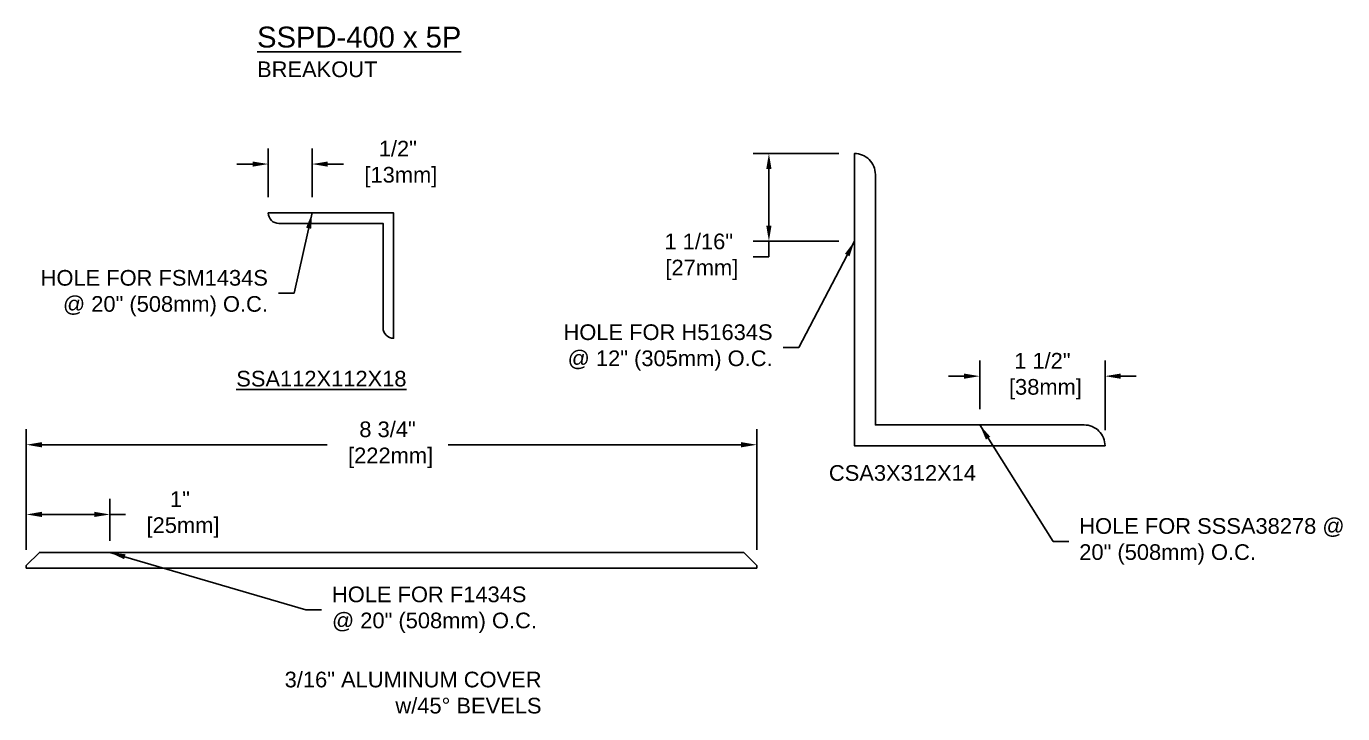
# Model space of a CAD drawing. Header units: inches. Extents: x 0.1 to 48.6, y -0.2 to 14.5.
# Drawn here: x 32.81 to 48.57, y 5.65 to 13.89 of the extents above; entities that cross this region are included whole.
import ezdxf

# ---------------------------------------------------------------- set-up
doc = ezdxf.new("R2010")
doc.units = ezdxf.units.IN
doc.header["$MEASUREMENT"] = 0
for name, color, linetype in [('Dimensions', 3, 'Continuous'), ('Metals', 7, 'Continuous'), ('Text', 2, 'Continuous')]:
    doc.layers.add(name, color=color, linetype=linetype)
doc.styles.add('ARIAL', font='arial.ttf')
doc.dimstyles.new('Arial', dxfattribs={"dimtxt": 0.1875, "dimasz": 0.1875, "dimexe": 0.1875, "dimexo": 0.1875, "dimgap": 0.1875, "dimtad": 0, "dimtih": 1, "dimtoh": 1, "dimdec": 4, "dimzin": 0, "dimdsep": 46, "dimlunit": 4, "dimtxsty": 'ARIAL', "dimcen": 0.1875, "dimadec": 0, "dimazin": 0, "dimtfac": 1, "dimtdec": 4, "dimtofl": 0, "dimtmove": 0, "dimatfit": 3, "dimfxl": 0, "dimfrac": 2, "dimtolj": 1, "dimtzin": 0, "dimarcsym": 0})

# ---------------------------------------------------------------- blocks, each defined once
blk = doc.blocks.new('SSA112X112X18')
blk.add_lwpolyline([(0, 0), (-1.5, 0), (-1.5, -1.5, 0.414214), (-1.375, -1.375), (-1.375, -0.125), (-0.125, -0.125, 0.414214)], format="xyb", close=True)
blk = doc.blocks.new('*D20')
at = {"layer": 'Defpoints', "color": 0}
for p in [(44.225, 9.696), (44.225, 9.112), (45.725, 8.862)]:
    blk.add_point(p, dxfattribs=at)
at = {"layer": 'Dimensions', "color": 0, "lineweight": -2}
for p, q in [((44.225, 9.3), (44.225, 9.884)), ((45.725, 9.05), (45.725, 9.884)), ((44.037, 9.696), (43.85, 9.696)), ((45.912, 9.696), (46.1, 9.696))]:
    blk.add_line(p, q, dxfattribs=at)
at = {"layer": 'Dimensions', "color": 0}
for points in [[(44.037, 9.727), (44.037, 9.665), (44.225, 9.696)], [(45.912, 9.727), (45.912, 9.665), (45.725, 9.696)]]:
    blk.add_solid(points, dxfattribs=at)
at = {"layer": 'Dimensions', "color": 0, "insert": (44.975, 9.696), "char_height": 0.1875, "attachment_point": 5, "style": 'ARIAL'}
blk.add_mtext('\\A1;1 1/2"\\P [38mm]', dxfattribs=at)
blk = doc.blocks.new('*D21')
at = {"layer": 'Defpoints', "color": 0}
for p in [(41.7, 12.362), (42.725, 12.362), (42.725, 11.313)]:
    blk.add_point(p, dxfattribs=at)
at = {"layer": 'Dimensions', "color": 0, "lineweight": -2}
for p, q in [((42.537, 12.362), (41.512, 12.362)), ((41.7, 12.175), (41.7, 11.5)), ((42.537, 11.313), (41.512, 11.313)), ((41.7, 11.313), (41.7, 11.125)), ((41.7, 11.125), (41.512, 11.125))]:
    blk.add_line(p, q, dxfattribs=at)
at = {"layer": 'Dimensions', "color": 0}
for points in [[(41.668, 12.175), (41.731, 12.175), (41.7, 12.362)], [(41.668, 11.5), (41.731, 11.5), (41.7, 11.313)]]:
    blk.add_solid(points, dxfattribs=at)
at = {"layer": 'Dimensions', "color": 0, "insert": (40.86, 11.125), "char_height": 0.1875, "attachment_point": 5, "style": 'ARIAL'}
blk.add_mtext('\\A1;1 1/16"\\P [27mm]', dxfattribs=at)
blk = doc.blocks.new('*D22')
at = {"layer": 'Defpoints', "color": 0}
for p in [(36.229, 12.236), (35.705, 11.65), (36.229, 11.65)]:
    blk.add_point(p, dxfattribs=at)
at = {"layer": 'Dimensions', "color": 0, "lineweight": -2}
for p, q in [((35.705, 11.838), (35.705, 12.423)), ((36.229, 11.838), (36.229, 12.423)), ((35.517, 12.236), (35.33, 12.236)), ((36.417, 12.236), (36.604, 12.236))]:
    blk.add_line(p, q, dxfattribs=at)
at = {"layer": 'Dimensions', "color": 0}
for points in [[(35.517, 12.267), (35.517, 12.205), (35.705, 12.236)], [(36.417, 12.267), (36.417, 12.205), (36.229, 12.236)]]:
    blk.add_solid(points, dxfattribs=at)
at = {"layer": 'Dimensions', "color": 0, "insert": (37.256, 12.236), "char_height": 0.1875, "attachment_point": 5, "style": 'ARIAL'}
blk.add_mtext('\\A1;1/2"\\P [13mm]', dxfattribs=at)
blk = doc.blocks.new('CSA3X312X14')
blk.add_lwpolyline([(0.25, 3.25, 0.414214), (0, 3.5), (0, 0), (3, 0, 0.414214), (2.75, 0.25), (0.25, 0.25)], format="xyb", close=True)
blk = doc.blocks.new('*D28')
at = {"layer": 'Defpoints', "color": 0}
for p in [(41.555, 8.875), (32.807, 7.43), (41.555, 7.43)]:
    blk.add_point(p, dxfattribs=at)
at = {"layer": 'Dimensions', "color": 0, "lineweight": -2}
for p, q in [((32.807, 7.617), (32.807, 9.062)), ((41.555, 7.617), (41.555, 9.062)), ((32.995, 8.875), (36.408, 8.875)), ((41.367, 8.875), (37.858, 8.875))]:
    blk.add_line(p, q, dxfattribs=at)
at = {"layer": 'Dimensions', "color": 0}
for points in [[(32.995, 8.906), (32.995, 8.843), (32.807, 8.875)], [(41.367, 8.906), (41.367, 8.843), (41.555, 8.875)]]:
    blk.add_solid(points, dxfattribs=at)
at = {"layer": 'Dimensions', "color": 0, "insert": (37.133, 8.875), "char_height": 0.1875, "attachment_point": 5, "style": 'ARIAL'}
blk.add_mtext('\\A1;8 3/4"\\P [222mm]', dxfattribs=at)
blk = doc.blocks.new('*D29')
at = {"layer": 'Defpoints', "color": 0}
for p in [(33.807, 8.04), (32.807, 7.43), (33.807, 7.536)]:
    blk.add_point(p, dxfattribs=at)
at = {"layer": 'Dimensions', "color": 0, "lineweight": -2}
for p, q in [((32.807, 7.617), (32.807, 8.228)), ((33.807, 7.723), (33.807, 8.228)), ((32.995, 8.04), (33.62, 8.04)), ((33.807, 8.04), (33.995, 8.04))]:
    blk.add_line(p, q, dxfattribs=at)
at = {"layer": 'Dimensions', "color": 0}
for points in [[(32.995, 8.072), (32.995, 8.009), (32.807, 8.04)], [(33.62, 8.072), (33.62, 8.009), (33.807, 8.04)]]:
    blk.add_solid(points, dxfattribs=at)
at = {"layer": 'Dimensions', "color": 0, "insert": (34.647, 8.04), "char_height": 0.1875, "attachment_point": 5, "style": 'ARIAL'}
blk.add_mtext('\\A1;1"\\P [25mm]', dxfattribs=at)

msp = doc.modelspace()

# ---------------------------------------------------------------- linework, layer by layer
msp.add_lwpolyline([(32.80711, 7.3985), (41.55461, 7.3985), (41.55461, 7.42975), (41.39836, 7.586), (32.96336, 7.586), (32.80711, 7.42975)], close=True)

# ---------------------------------------------------------------- block references
at = {"layer": 'Metals'}
msp.add_blockref('CSA3X312X14', (42.72497, 8.86223), dxfattribs=at)
at = {"layer": 'Metals', "xscale": -1}
msp.add_blockref('SSA112X112X18', (35.70484, 11.65008), dxfattribs=at)

# ---------------------------------------------------------------- texts
at = {"layer": 'Text', "style": 'ARIAL'}
for s, insert, char_height, width, attachment_point in [('{\\LSSPD-400 x 5P\\P\\H0.75x;\\lBREAKOUT}', (35.57054, 13.88174), 0.25, 4.7396332, 1), ('HOLE FOR FSM1434S \\P@ 20" (508mm) O.C.', (35.70033, 10.68918), 0.1875, 3.9506446, 6), ('HOLE FOR H51634S \\P@ 12" (305mm) O.C.', (41.74414, 10.03832), 0.1875, 4.2482114, 6), ('{\\LSSA112X112X18}', (37.36007, 9.66497), 0.1875, 2.2451472, 6), ('\\A1;CSA3X312X14', (42.41863, 8.53532), 0.1875, 2.4899842, 4), ('HOLE FOR SSSA38278 @\\P20" (508mm) O.C.', (45.41658, 7.71744), 0.1875, 3.6647516, 4), ('HOLE FOR F1434S\\P@ 20" (508mm) O.C.', (36.46751, 6.89863), 0.1875, 3.9506446, 4), ('3/16" ALUMINUM COVER\\Pw/45%%D BEVELS', (38.97699, 5.90564), 0.1875, 3.8104847, 6)]:
    msp.add_mtext(s, dxfattribs=dict(at, insert=insert, char_height=char_height, width=width, attachment_point=attachment_point))

# ---------------------------------------------------------------- dimensions: what is measured, and where the dimension line sits
at = {"layer": 'Dimensions'}
for base, p1, p2, picture, middle in [((36.22907, 12.23594), (35.70484, 11.65008), (36.22907, 11.65008), '*D22', (37.2561, 12.23594)), ((44.22497, 9.69601), (45.72497, 8.86223), (44.22497, 9.11223), '*D20', (44.97497, 9.69601)), ((41.55461, 8.87473), (32.80711, 7.42975), (41.55461, 7.42975), '*D28', (37.13264, 8.87473)), ((33.80711, 8.04026), (32.80711, 7.42975), (33.80711, 7.536), '*D29', (34.64664, 8.04026))]:
    dim = msp.add_linear_dim(base=base, p1=p1, p2=p2, dimstyle='Arial', override={"dimpost": '\\X'}, dxfattribs=at)
    dim.commit()
    dim.dimension.update_dxf_attribs({"geometry": picture, "text_midpoint": middle, "dimtype": 160})
dim = msp.add_linear_dim(base=(41.69967, 12.36223), p1=(42.72497, 11.31257), p2=(42.72497, 12.36223), angle=90, dimstyle='Arial', override={"dimpost": '\\X'}, dxfattribs=at)
dim.commit()
dim.dimension.update_dxf_attribs({"geometry": '*D21', "text_midpoint": (40.86014, 11.12507), "dimtype": 160})

# ---------------------------------------------------------------- leaders
at = {"layer": 'Text', "annotation_type": 0, "has_hookline": 1}
for points, hookline_direction, text_width in [([(36.22907, 11.65008), (36.01283, 10.68918), (35.82533, 10.68918)], 1, 2.68741), ([(42.72497, 11.31257), (42.05664, 10.03832), (41.86914, 10.03832)], 1, 2.46935), ([(44.22497, 9.11223), (45.10408, 7.71744), (45.29158, 7.71744)], 0, 3.14721), ([(33.80711, 7.586), (36.15501, 6.89863), (36.34251, 6.89863)], 0, 2.41793)]:
    msp.add_leader(points, dimstyle='Arial', override={"dimgap": 0.125, "dimtad": 0}, dxfattribs=dict(at, hookline_direction=hookline_direction, text_width=text_width))

doc.saveas('drawing.dxf')
